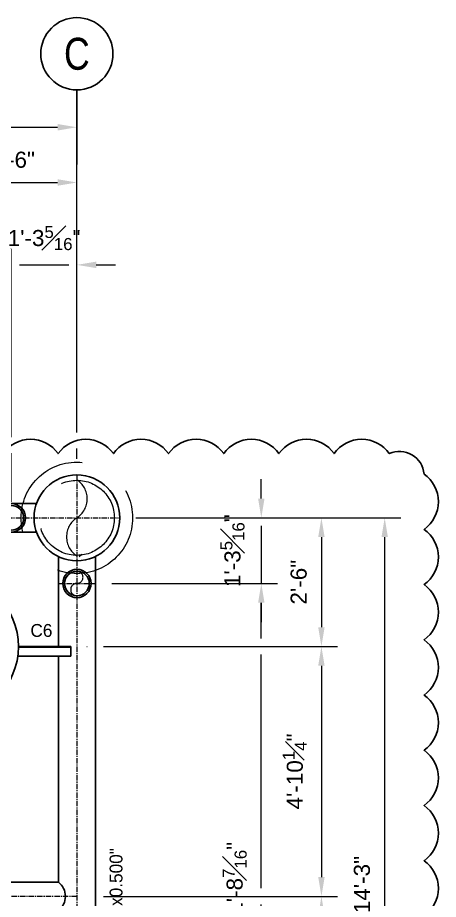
# Model space of a CAD drawing. Header units: inches. Extents: x -18249 to 140262, y -20124 to 30200.
# Drawn here: x 91722.4 to 91820.6, y 18476 to 18681.6 of the extents above; entities that cross this region are included whole.
import ezdxf
from ezdxf.enums import TextEntityAlignment as Align

# ---------------------------------------------------------------- set-up
doc = ezdxf.new("R2010")
doc.units = ezdxf.units.IN
doc.header["$LTSCALE"] = 5
doc.header["$MEASUREMENT"] = 0
for name, pattern in [('CENTER', [2, 1.25, -0.25, 0.25, -0.25]), ('DASHDOTX2', [50.8, 25.4, -12.7, 0, -12.7]), ('HIDDEN', [0.375, 0.25, -0.125]), ('PHANTOM2', [1.25, 0.625, -0.125, 0.125, -0.125, 0.125, -0.125])]:
    doc.linetypes.add(name, pattern=pattern)
for name, color, linetype, lineweight in [('CENTER LINE', 1, 'CENTER', 0), ('EXISTING', 8, 'PHANTOM2', 0), ('SCEN', 1, 'DASHDOTX2', 5), ('SHID', 8, 'HIDDEN', 0)]:
    doc.layers.add(name, color=color, linetype=linetype, lineweight=lineweight)
for name, color, linetype in [('CLOUD', 4, 'Continuous'), ('SDIM', 9, 'Continuous'), ('SMISC', 2, 'Continuous'), ('SROW', 12, 'Continuous'), ('STITLE', 6, 'Continuous'), ('STR', 3, 'Continuous')]:
    doc.layers.add(name, color=color, linetype=linetype)
doc.styles.add('BUKAKA 03', font='simpfrac.shx', dxfattribs={"height": 3})
doc.styles.get("Standard").update_dxf_attribs({"font": 'arial.ttf'})
doc.dimstyles.new('CPFRAC', dxfattribs={"dimscale": 12, "dimtxt": 0.3125, "dimasz": 0.375, "dimexe": 0.3125, "dimexo": 0.3125, "dimgap": 0.28125, "dimtad": 1, "dimdec": 4, "dimzin": 3, "dimdsep": 46, "dimlunit": 4, "dimtxsty": 'Standard', "dimcen": 0.34375, "dimclrd": 256, "dimclre": 256, "dimclrt": 2, "dimadec": 0, "dimazin": 0, "dimtfac": 0.75, "dimtdec": 4, "dimtmove": 2, "dimatfit": 3, "dimfxl": 1, "dimfrac": 1, "dimtolj": 1, "dimtzin": 3, "dimlwd": 13, "dimlwe": 5, "dimarcsym": 1})

# ---------------------------------------------------------------- blocks, each defined once
blk = doc.blocks.new('*D58')
at = {"layer": 'DEFPOINTS', "color": 0, "ltscale": 20, "transparency": 16777216}
for p in [(91736.24, 18643.16), (91736.24, 18574.97), (91706.24, 18563.53)]:
    blk.add_point(p, dxfattribs=at)
at = {"layer": 'SDIM', "lineweight": 5, "ltscale": 20, "transparency": 16777216}
for p, q in [((91706.24, 18581.99), (91706.24, 18646.91)), ((91736.24, 18584.9), (91736.24, 18646.91)), ((91736.24, 18578.72), (91736.24, 18581.15)), ((91706.24, 18570.16), (91706.24, 18578.24))]:
    blk.add_line(p, q, dxfattribs=at)
at = {"layer": 'SDIM', "lineweight": 13, "ltscale": 20, "transparency": 16777216}
blk.add_line((91710.74, 18643.16), (91731.74, 18643.16), dxfattribs=at)
at = {"layer": 'SDIM', "ltscale": 20, "transparency": 16777216}
for points in [[(91710.74, 18643.91), (91710.74, 18642.41), (91706.24, 18643.16)], [(91731.74, 18643.91), (91731.74, 18642.41), (91736.24, 18643.16)]]:
    blk.add_solid(points, dxfattribs=at)
at = {"layer": 'SDIM', "color": 2, "ltscale": 20, "transparency": 16777216, "insert": (91721.24, 18648.45), "char_height": 3.75, "attachment_point": 5}
blk.add_mtext('\\A1;2\'-6"', dxfattribs=at)
blk = doc.blocks.new('*D59')
at = {"layer": 'DEFPOINTS', "color": 0, "ltscale": 24, "transparency": 16777216}
for p in [(91746.24, 18564.97), (91734.81, 18534.97), (91793.3, 18534.97)]:
    blk.add_point(p, dxfattribs=at)
at = {"layer": 'SDIM', "lineweight": 5, "ltscale": 24, "transparency": 16777216}
for p, q in [((91749.99, 18564.97), (91797.05, 18564.97)), ((91738.56, 18534.97), (91738.67, 18534.97)), ((91742.42, 18534.97), (91797.05, 18534.97))]:
    blk.add_line(p, q, dxfattribs=at)
at = {"layer": 'SDIM', "lineweight": 13, "ltscale": 24, "transparency": 16777216}
blk.add_line((91793.3, 18560.47), (91793.3, 18539.47), dxfattribs=at)
at = {"layer": 'SDIM', "ltscale": 24, "transparency": 16777216}
for points in [[(91792.55, 18560.47), (91794.05, 18560.47), (91793.3, 18564.97)], [(91792.55, 18539.47), (91794.05, 18539.47), (91793.3, 18534.97)]]:
    blk.add_solid(points, dxfattribs=at)
at = {"layer": 'SDIM', "color": 2, "ltscale": 24, "transparency": 16777216, "insert": (91788.01, 18549.97), "char_height": 3.75, "attachment_point": 5, "rotation": 90}
blk.add_mtext('\\A1;2\'-6"', dxfattribs=at)
blk = doc.blocks.new('*D60')
at = {"layer": 'DEFPOINTS', "color": 0, "ltscale": 24, "transparency": 16777216}
for p in [(91734.81, 18534.97), (91736.24, 18476.72), (91793.3, 18476.72)]:
    blk.add_point(p, dxfattribs=at)
at = {"layer": 'SDIM', "lineweight": 5, "ltscale": 24, "transparency": 16777216}
for p, q in [((91738.56, 18534.97), (91738.67, 18534.97)), ((91742.42, 18534.97), (91797.05, 18534.97)), ((91742.42, 18476.72), (91797.05, 18476.72))]:
    blk.add_line(p, q, dxfattribs=at)
at = {"layer": 'SDIM', "lineweight": 13, "ltscale": 24, "transparency": 16777216}
blk.add_line((91793.3, 18530.47), (91793.3, 18481.22), dxfattribs=at)
at = {"layer": 'SDIM', "ltscale": 24, "transparency": 16777216}
for points in [[(91792.55, 18530.47), (91794.05, 18530.47), (91793.3, 18534.97)], [(91792.55, 18481.22), (91794.05, 18481.22), (91793.3, 18476.72)]]:
    blk.add_solid(points, dxfattribs=at)
at = {"layer": 'SDIM', "color": 2, "ltscale": 24, "transparency": 16777216, "insert": (91787.08, 18505.84), "char_height": 3.75, "attachment_point": 5, "rotation": 90}
blk.add_mtext('\\A1;4\'-10{\\H0.750000x;\\S1#4;}"', dxfattribs=at)
blk = doc.blocks.new('*D61')
at = {"layer": 'DEFPOINTS', "color": 0, "ltscale": 24, "transparency": 16777216}
for p in [(91736.24, 18476.72), (91734.07, 18423.96), (91793.3, 18423.96)]:
    blk.add_point(p, dxfattribs=at)
at = {"layer": 'SDIM', "lineweight": 5, "ltscale": 24, "transparency": 16777216}
for p, q in [((91742.42, 18476.72), (91797.05, 18476.72)), ((91737.82, 18423.96), (91738.67, 18423.96)), ((91742.42, 18423.96), (91797.05, 18423.96))]:
    blk.add_line(p, q, dxfattribs=at)
at = {"layer": 'SDIM', "lineweight": 13, "ltscale": 24, "transparency": 16777216}
blk.add_line((91793.3, 18472.22), (91793.3, 18428.46), dxfattribs=at)
at = {"layer": 'SDIM', "ltscale": 24, "transparency": 16777216}
for points in [[(91792.55, 18472.22), (91794.05, 18472.22), (91793.3, 18476.72)], [(91792.55, 18428.46), (91794.05, 18428.46), (91793.3, 18423.96)]]:
    blk.add_solid(points, dxfattribs=at)
at = {"layer": 'SDIM', "color": 2, "ltscale": 24, "transparency": 16777216, "insert": (91787.09, 18450.34), "char_height": 3.75, "attachment_point": 5, "rotation": 90}
blk.add_mtext('\\A1;4\'-4{\\H0.750000x;\\S3#4;}"', dxfattribs=at)
blk = doc.blocks.new('*D63')
at = {"layer": 'DEFPOINTS', "color": 0, "ltscale": 24, "transparency": 16777216}
for p in [(91746.24, 18564.97), (91808.06, 18564.97), (91746.24, 18393.96)]:
    blk.add_point(p, dxfattribs=at)
at = {"layer": 'SDIM', "lineweight": 5, "ltscale": 24, "transparency": 16777216}
for p, q in [((91749.99, 18564.97), (91811.81, 18564.97)), ((91749.99, 18393.96), (91811.81, 18393.96))]:
    blk.add_line(p, q, dxfattribs=at)
at = {"layer": 'SDIM', "lineweight": 13, "ltscale": 24, "transparency": 16777216}
blk.add_line((91808.06, 18398.46), (91808.06, 18560.47), dxfattribs=at)
at = {"layer": 'SDIM', "ltscale": 24, "transparency": 16777216}
for points in [[(91807.31, 18560.47), (91808.81, 18560.47), (91808.06, 18564.97)], [(91807.31, 18398.46), (91808.81, 18398.46), (91808.06, 18393.96)]]:
    blk.add_solid(points, dxfattribs=at)
at = {"layer": 'SDIM', "color": 2, "ltscale": 24, "transparency": 16777216, "insert": (91802.77, 18479.47), "char_height": 3.75, "attachment_point": 5, "rotation": 90}
blk.add_mtext('\\A1;14\'-3"', dxfattribs=at)
blk = doc.blocks.new('*D64')
at = {"layer": 'DEFPOINTS', "color": 0, "ltscale": 24, "transparency": 16777216}
for p in [(91746.24, 18564.97), (91740.68, 18549.67), (91779.27, 18549.67)]:
    blk.add_point(p, dxfattribs=at)
at = {"layer": 'SDIM', "lineweight": 13, "ltscale": 24, "transparency": 16777216}
for p, q in [((91779.27, 18569.47), (91779.27, 18573.97)), ((91779.27, 18563.09), (91779.27, 18549.67)), ((91779.27, 18545.17), (91779.27, 18540.67))]:
    blk.add_line(p, q, dxfattribs=at)
at = {"layer": 'SDIM', "lineweight": 5, "ltscale": 24, "transparency": 16777216}
for p, q in [((91749.99, 18564.97), (91783.02, 18564.97)), ((91744.43, 18549.67), (91783.02, 18549.67))]:
    blk.add_line(p, q, dxfattribs=at)
at = {"layer": 'SDIM', "ltscale": 24, "transparency": 16777216}
for points in [[(91778.52, 18569.47), (91780.02, 18569.47), (91779.27, 18564.97)], [(91778.52, 18545.17), (91780.02, 18545.17), (91779.27, 18549.67)]]:
    blk.add_solid(points, dxfattribs=at)
at = {"layer": 'SDIM', "color": 2, "ltscale": 24, "transparency": 16777216, "insert": (91772.53, 18557.32), "char_height": 3.75, "attachment_point": 5, "rotation": 90}
blk.add_mtext('\\A1;1\'-3{\\H0.750000x;\\S5#16;}"', dxfattribs=at)
blk = doc.blocks.new('*D66')
at = {"layer": 'DEFPOINTS', "color": 0, "ltscale": 24, "transparency": 16777216}
for p in [(91740.68, 18549.67), (91779.27, 18549.67), (91740.68, 18409.26)]:
    blk.add_point(p, dxfattribs=at)
at = {"layer": 'SDIM', "lineweight": 5, "ltscale": 24, "transparency": 16777216}
for p, q in [((91744.43, 18549.67), (91767.78, 18549.67)), ((91777.29, 18549.67), (91777.4, 18549.67)), ((91781.15, 18549.67), (91783.02, 18549.67)), ((91744.43, 18409.26), (91768.36, 18409.26)), ((91781.15, 18409.26), (91783.02, 18409.26))]:
    blk.add_line(p, q, dxfattribs=at)
at = {"layer": 'SDIM', "lineweight": 13, "ltscale": 24, "transparency": 16777216}
for p, q in [((91779.27, 18536.84), (91779.27, 18545.17)), ((91779.27, 18478.59), (91779.27, 18533.09)), ((91779.27, 18425.84), (91779.27, 18474.84)), ((91779.27, 18413.76), (91779.27, 18422.09))]:
    blk.add_line(p, q, dxfattribs=at)
at = {"layer": 'SDIM', "ltscale": 24, "transparency": 16777216}
for points in [[(91778.52, 18545.17), (91780.02, 18545.17), (91779.27, 18549.67)], [(91778.52, 18413.76), (91780.02, 18413.76), (91779.27, 18409.26)]]:
    blk.add_solid(points, dxfattribs=at)
at = {"layer": 'SDIM', "color": 2, "ltscale": 24, "transparency": 16777216, "insert": (91773.04, 18479.47), "char_height": 3.75, "attachment_point": 5, "rotation": 90}
blk.add_mtext('\\A1;11\'-8{\\H0.750000x;\\S7#16;}"', dxfattribs=at)
blk = doc.blocks.new('*D73')
at = {"layer": 'DEFPOINTS', "color": 0, "ltscale": 20, "transparency": 16777216}
for p in [(91736.24, 18656.04), (91673.23, 18643.16), (91736.24, 18643.16)]:
    blk.add_point(p, dxfattribs=at)
at = {"layer": 'SDIM', "lineweight": 5, "ltscale": 20, "transparency": 16777216}
for p, q in [((91673.23, 18646.91), (91673.23, 18659.79)), ((91736.24, 18646.91), (91736.24, 18659.79))]:
    blk.add_line(p, q, dxfattribs=at)
at = {"layer": 'SDIM', "lineweight": 13, "ltscale": 20, "transparency": 16777216}
blk.add_line((91677.73, 18656.04), (91731.74, 18656.04), dxfattribs=at)
at = {"layer": 'SDIM', "ltscale": 20, "transparency": 16777216}
for points in [[(91677.73, 18656.79), (91677.73, 18655.29), (91673.23, 18656.04)], [(91731.74, 18656.79), (91731.74, 18655.29), (91736.24, 18656.04)]]:
    blk.add_solid(points, dxfattribs=at)
at = {"layer": 'SDIM', "color": 2, "ltscale": 20, "transparency": 16777216, "insert": (91704.73, 18661.33), "char_height": 3.75, "attachment_point": 5}
blk.add_mtext('\\A1;5\'-3"', dxfattribs=at)
blk = doc.blocks.new('*D76')
at = {"layer": 'DEFPOINTS', "color": 0, "ltscale": 20, "transparency": 16777216}
for p in [(91736.24, 18623.96), (91736.24, 18578.72), (91720.94, 18564.97)]:
    blk.add_point(p, dxfattribs=at)
at = {"layer": 'SDIM', "lineweight": 5, "ltscale": 20, "transparency": 16777216}
for p, q in [((91720.94, 18583.77), (91720.94, 18627.71)), ((91736.24, 18584.9), (91736.24, 18627.71)), ((91720.94, 18568.72), (91720.94, 18580.02))]:
    blk.add_line(p, q, dxfattribs=at)
at = {"layer": 'SDIM', "lineweight": 13, "ltscale": 20, "transparency": 16777216}
for p, q in [((91716.44, 18623.96), (91711.94, 18623.96)), ((91722.81, 18623.96), (91734.36, 18623.96)), ((91740.74, 18623.96), (91745.24, 18623.96))]:
    blk.add_line(p, q, dxfattribs=at)
at = {"layer": 'SDIM', "ltscale": 20, "transparency": 16777216}
for points in [[(91716.44, 18624.71), (91716.44, 18623.21), (91720.94, 18623.96)], [(91740.74, 18624.71), (91740.74, 18623.21), (91736.24, 18623.96)]]:
    blk.add_solid(points, dxfattribs=at)
at = {"layer": 'SDIM', "color": 2, "ltscale": 20, "transparency": 16777216, "insert": (91728.59, 18630.22), "char_height": 3.75, "attachment_point": 5}
blk.add_mtext('\\A1;1\'-3{\\H0.750000x;\\S5#16;}"', dxfattribs=at)

msp = doc.modelspace()

# ---------------------------------------------------------------- linework, layer by layer
at = {"layer": 'CENTER LINE', "ltscale": 0.2}
for p, q in [((91736.23567, 18574.96826), (91736.23567, 18383.96276)), ((91583.96913, 18564.96826), (91746.23567, 18564.96826)), ((91731.80878, 18549.67176), (91740.67878, 18549.67176)), ((91736.23567, 18476.71899), (91561.62617, 18476.71899))]:
    msp.add_line(p, q, dxfattribs=at)
at = {"layer": 'CLOUD', "ltscale": 24}
msp.add_lwpolyline([(91718.9912, 18579.94769, -0.52056705), (91731.86955, 18579.94769, -0.52056705), (91744.74791, 18579.94769, -0.52056705), (91757.62627, 18579.94769, -0.52056705), (91770.50462, 18579.94769, -0.52056705), (91783.38298, 18579.94769, -0.52056705), (91796.26133, 18579.94769, -0.52056705), (91809.13969, 18579.94769, -0.52056705), (91817.23974, 18575.16938, -0.52056705), (91817.23974, 18562.29103, -0.52056705), (91817.23974, 18549.41267, -0.52056705), (91817.23974, 18536.53432, -0.52056705), (91817.23974, 18523.65596, -0.52056705), (91817.23974, 18510.7776, -0.52056705), (91817.23974, 18497.89925, -0.52056705), (91817.23974, 18485.02089, -0.52056705), (91817.23974, 18472.14254, -0.52056705)], format="xyb", dxfattribs=at)
at = {"layer": 'EXISTING', "ltscale": 20}
for p, q in [((91736.79532, 18555.99117), (91737.36786, 18556.47563)), ((91734.80628, 18534.74826), (91722.60919, 18534.74826))]:
    msp.add_line(p, q, dxfattribs=at)
at = {"layer": 'SCEN', "ltscale": 0.2}
msp.add_lwpolyline([(91736.23567, 18573.84876, -0.544893671), (91736.23567, 18564.97376, 0.544893671), (91736.23567, 18556.09876)], format="xyb", dxfattribs=at)
for centre, start, end in [((91736.22795, 18551.11192), 270.629668, 89.370332), ((91736.22795, 18548.23142), 89.370332, 270.629668)]:
    msp.add_arc(centre, 1.44025, start, end, dxfattribs=at)
at = {"layer": 'SHID', "ltscale": 20}
for radius in [13, 8.75]:
    msp.add_circle((91736.23567, 18564.97376), radius, dxfattribs=at)
at = {"layer": 'SMISC', "ltscale": 20}
for p, q in [((91734.80628, 18534.96826), (91722.61067, 18534.96826)), ((91734.80628, 18532.70826), (91734.80628, 18534.96826)), ((91734.80628, 18532.70826), (91722.45396, 18532.70826))]:
    msp.add_line(p, q, dxfattribs=at)
msp.add_circle((91706.23567, 18534.96826), 16.375, dxfattribs=at)
at = {"layer": 'SROW', "ltscale": 20}
msp.add_line((91736.23567, 18664.74845), (91736.23567, 18647.33338), dxfattribs=at)
msp.add_circle((91736.23567, 18673.17521), 8.42676, dxfattribs=at)
at = {"layer": 'STR', "ltscale": 20}
for p, q in [((91673.23567, 18568.28076), (91726.79831, 18568.28076)), ((91708.49567, 18561.65576), (91726.80024, 18561.65576)), ((91731.92317, 18555.95143), (91731.92317, 18534.96826)), ((91740.54817, 18555.95143), (91740.54817, 18402.98508)), ((91731.92317, 18532.70826), (91731.92317, 18480.03149)), ((91708.49567, 18480.03149), (91731.92317, 18480.03149))]:
    msp.add_line(p, q, dxfattribs=at)
at = {"layer": 'STR', "ltscale": 24}
msp.add_circle((91736.23567, 18564.97376), 10, dxfattribs=at)
at = {"layer": 'STR', "ltscale": 20}
for centre, radius in [((91720.939, 18564.96826), 3.3125), ((91720.939, 18564.96826), 2.8805), ((91736.24378, 18549.67176), 3.3125), ((91736.24378, 18549.67176), 2.8805)]:
    msp.add_circle(centre, radius, dxfattribs=at)
at = {"layer": 'STR', "ltscale": 24}
msp.add_arc((91729.37879, 18476.71899), 4.17691, 307.5284408, 52.4715592, dxfattribs=at)

# ---------------------------------------------------------------- texts
at = {"layer": 'SDIM', "color": 2, "ltscale": 20, "style": 'BUKAKA 03'}
msp.add_text('C6', height=3, dxfattribs=at).set_placement((91727.95991, 18538.71826), align=Align.MIDDLE_CENTER)
msp.add_text('8p"%%Cx0.500"', height=3, rotation=90, dxfattribs=at).set_placement((91745.37504, 18476.72118), align=Align.MIDDLE_CENTER)
at = {"layer": 'STITLE', "lineweight": 80, "width": 0.8}
msp.add_text('C', height=7.44828, dxfattribs=at).set_placement((91736.23567, 18673.17521), align=Align.MIDDLE_CENTER)

# ---------------------------------------------------------------- dimensions: what is measured, and where the dimension line sits
at = {"layer": 'SDIM', "ltscale": 20}
for base, p1, p2, picture, middle in [((91736.23567, 18656.04091), (91673.22795, 18643.15588), (91736.23567, 18643.15588), '*D73', (91704.73181, 18661.33184)), ((91736.23567, 18643.15717), (91706.23567, 18563.53076), (91736.23567, 18574.97376), '*D58', (91721.23567, 18648.44682))]:
    dim = msp.add_linear_dim(base=base, p1=p1, p2=p2, dimstyle='CPFRAC', dxfattribs=at)
    dim.commit()
    dim.dimension.update_dxf_attribs({"geometry": picture, "text_midpoint": middle})
dim = msp.add_linear_dim(base=(91736.23567, 18623.95976), p1=(91720.93917, 18564.96825), p2=(91736.23567, 18578.72376), dimstyle='CPFRAC', dxfattribs=at)
dim.commit()
dim.dimension.update_dxf_attribs({"geometry": '*D76', "text_midpoint": (91728.58742, 18630.22343), "dimtype": 160})
at = {"layer": 'SDIM', "ltscale": 24}
dim = msp.add_linear_dim(base=(91779.27381, 18549.67176), p1=(91746.23567, 18564.97376), p2=(91740.67878, 18549.67176), angle=90, dimstyle='CPFRAC', dxfattribs=at)
dim.commit()
dim.dimension.update_dxf_attribs({"geometry": '*D64', "text_midpoint": (91772.53391, 18557.32276), "dimtype": 160})
for base, p1, p2, picture, middle in [((91793.30406, 18534.96826), (91746.23567, 18564.96826), (91734.80628, 18534.96826), '*D59', (91788.01441, 18549.96826)), ((91808.06434, 18564.97376), (91746.23567, 18393.96276), (91746.23567, 18564.97376), '*D63', (91802.77341, 18479.46826)), ((91779.27381, 18549.67176), (91740.67878, 18409.25925), (91740.67878, 18549.67176), '*D66', (91773.04282, 18479.46551)), ((91793.30406, 18476.71899), (91734.80628, 18534.96826), (91736.23567, 18476.71899), '*D60', (91787.07883, 18505.84363)), ((91793.30406, 18423.96276), (91736.23567, 18476.71899), (91734.07146, 18423.96276), '*D61', (91787.08586, 18450.34088))]:
    dim = msp.add_linear_dim(base=base, p1=p1, p2=p2, angle=90, dimstyle='CPFRAC', dxfattribs=at)
    dim.commit()
    dim.dimension.update_dxf_attribs({"geometry": picture, "text_midpoint": middle})

doc.saveas('drawing.dxf')
